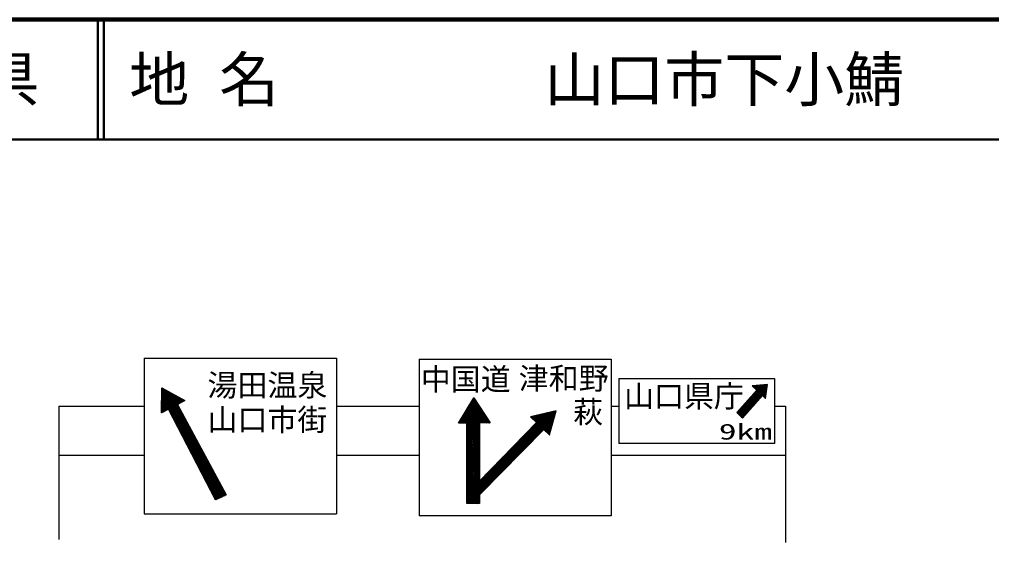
# Model space of a CAD drawing. Units: millimetres, scale not verified. Extents: x 40000 to 680000, y 20000 to 380000.
# Drawn here: x 361213 to 442328, y 336374 to 380000 of the extents above; entities that cross this region are included whole.
import ezdxf
from ezdxf.enums import TextEntityAlignment as Align

# ---------------------------------------------------------------- set-up
doc = ezdxf.new("R2010")
doc.units = ezdxf.units.MM
doc.header["$LTSCALE"] = 1000
for name, color, linetype, lineweight in [('M-STR-STRC', 7, 'Continuous', 25), ('M-TTL', 2, 'Continuous', 140), ('M-TTL-LINE', 7, 'Continuous', 50)]:
    doc.layers.add(name, color=color, linetype=linetype, lineweight=lineweight)
doc.layers.add('M-TTL-TXT', color=7, linetype='Continuous')
doc.styles.add('ＭＳ ゴシック', font='')
doc.styles.get('ＭＳ ゴシック').set_extended_font_data('MS Gothic')

msp = doc.modelspace()

# ---------------------------------------------------------------- hatches: boundary and pattern name
at = {"layer": 'M-STR-STRC'}
h = msp.add_hatch(dxfattribs=at)
h.set_pattern_fill('USER', color=256, style=0, pattern_type=2)
h.set_pattern_definition([(161.02797, (-95340, 132598), (-26.91492, -78.29075), []), (71.02797, (-95340, 132598), (-78.29466, 26.91627), [])])
h.paths.add_polyline_path([(373662, 347499), (373080, 347195), (373086, 349288), (375003, 348218), (374389, 347886), (378459, 340341), (377573, 339928)])
h = msp.add_hatch(dxfattribs=at)
h.set_pattern_fill('USER', color=256, style=0, pattern_type=2)
h.set_pattern_definition([(2.98704, (814270, 12254), (-4.31409, 82.67553), []), (92.98704, (814270, 12254), (-82.67966, -4.31431), [])])
h.paths.add_polyline_path([(423220, 348651), (423469, 348376), (423630, 349562), (422361, 349439), (422735, 349078), (421085, 347224), (421543, 346746)])
h = msp.add_hatch(dxfattribs=at)
h.set_pattern_fill('USER', color=256, style=0, pattern_type=2)
h.set_pattern_definition([(134.75619, (-204296, 367449), (-68.71182, -68.12952), []), (44.75619, (-204296, 367449), (-68.13293, 68.71526), [])])
h.paths.add_polyline_path([(398547, 346326), (397840, 346341), (399116, 348447), (400480, 346345), (399587, 346349), (399591, 339617), (398555, 339617)])
h = msp.add_hatch(dxfattribs=at)
h.set_pattern_fill('USER', color=256, style=0, pattern_type=2)
h.set_pattern_definition([(2.98704, (796643, 10057), (-4.31409, 82.67553), []), (92.98704, (796643, 10057), (-82.67966, -4.31431), [])])
h.paths.add_polyline_path([(404957, 345805), (405432, 345352), (406003, 347365), (403866, 346865), (404364, 346377), (399590, 341506), (399591, 340340)])

# ---------------------------------------------------------------- linework, layer by layer
for p, q in [((371625, 351759), (387666, 351759)), ((371625, 351759), (371625, 338773)), ((387666, 351759), (387666, 338773)), ((394554, 351673), (410575, 351673)), ((394554, 351673), (394554, 338610)), ((410575, 351673), (410575, 338610)), ((411238, 350054), (411238, 344637)), ((364492, 347736), (371625, 347736)), ((364492, 347736), (364492, 336623)), ((387666, 347736), (394554, 347736)), ((410575, 347736), (411238, 347736)), ((424207, 347736), (425120, 347736)), ((425120, 347736), (425120, 336374)), ((424207, 344637), (411238, 344637)), ((371625, 343640), (364492, 343640)), ((394554, 343640), (387666, 343640)), ((425120, 343640), (410575, 343640)), ((371625, 338773), (387666, 338773)), ((410575, 338610), (394554, 338610))]:
    msp.add_line(p, q, dxfattribs=at)
msp.add_lwpolyline([(411238, 350054), (424207, 350054), (424207, 344637)], dxfattribs=at)
for points in [[(373662, 347499), (373080, 347195), (373086, 349288), (375003, 348218), (374389, 347886), (378459, 340341), (377573, 339928)], [(423220, 348651), (423469, 348376), (423630, 349562), (422361, 349439), (422735, 349078), (421085, 347224), (421543, 346746)], [(398547, 346326), (397840, 346341), (399116, 348447), (400480, 346345), (399587, 346349), (399591, 339617), (398555, 339617)], [(404957, 345805), (405432, 345352), (406003, 347365), (403866, 346865), (404364, 346377), (399590, 341506), (399591, 340340)]]:
    msp.add_lwpolyline(points, close=True, dxfattribs=at)
at = {"layer": 'M-TTL'}
msp.add_line((680000, 380000), (40000, 380000), dxfattribs=at)
at = {"layer": 'M-TTL-LINE'}
for p, q in [((367750, 380000), (367750, 370000)), ((368250, 380000), (368250, 370000)), ((40000, 370000), (680000, 370000))]:
    msp.add_line(p, q, dxfattribs=at)

# ---------------------------------------------------------------- texts
at = {"layer": 'M-STR-STRC', "style": 'ＭＳ ゴシック'}
for s, p in [('津和野', (406627, 348596)), ('湯田温泉', (381904, 348030)), ('中国道', (398452, 348533)), ('山口県庁', (416663, 347118)), ('萩', (408668, 345798)), ('山口市街', (381904, 345152))]:
    msp.add_text(s, height=1833, dxfattribs=at).set_placement(p, align=Align.BOTTOM_CENTER)
at = {"layer": 'M-STR-STRC', "style": 'ＭＳ ゴシック', "width": 1.65}
msp.add_text('9km', height=1320, dxfattribs=at).set_placement((421791, 344564), align=Align.BOTTOM_CENTER)
at = {"layer": 'M-TTL-TXT', "style": 'ＭＳ ゴシック'}
msp.add_text('山\u3000口\u3000県', height=3666, dxfattribs=at).set_placement((350375, 375000), align=Align.MIDDLE_CENTER)
for s, p in [('地 名', (370380, 375000)), ('山口市下小鯖', (405024, 375000))]:
    msp.add_text(s, height=3666, dxfattribs=at).set_placement(p, align=Align.MIDDLE_LEFT)

doc.saveas('drawing.dxf')
